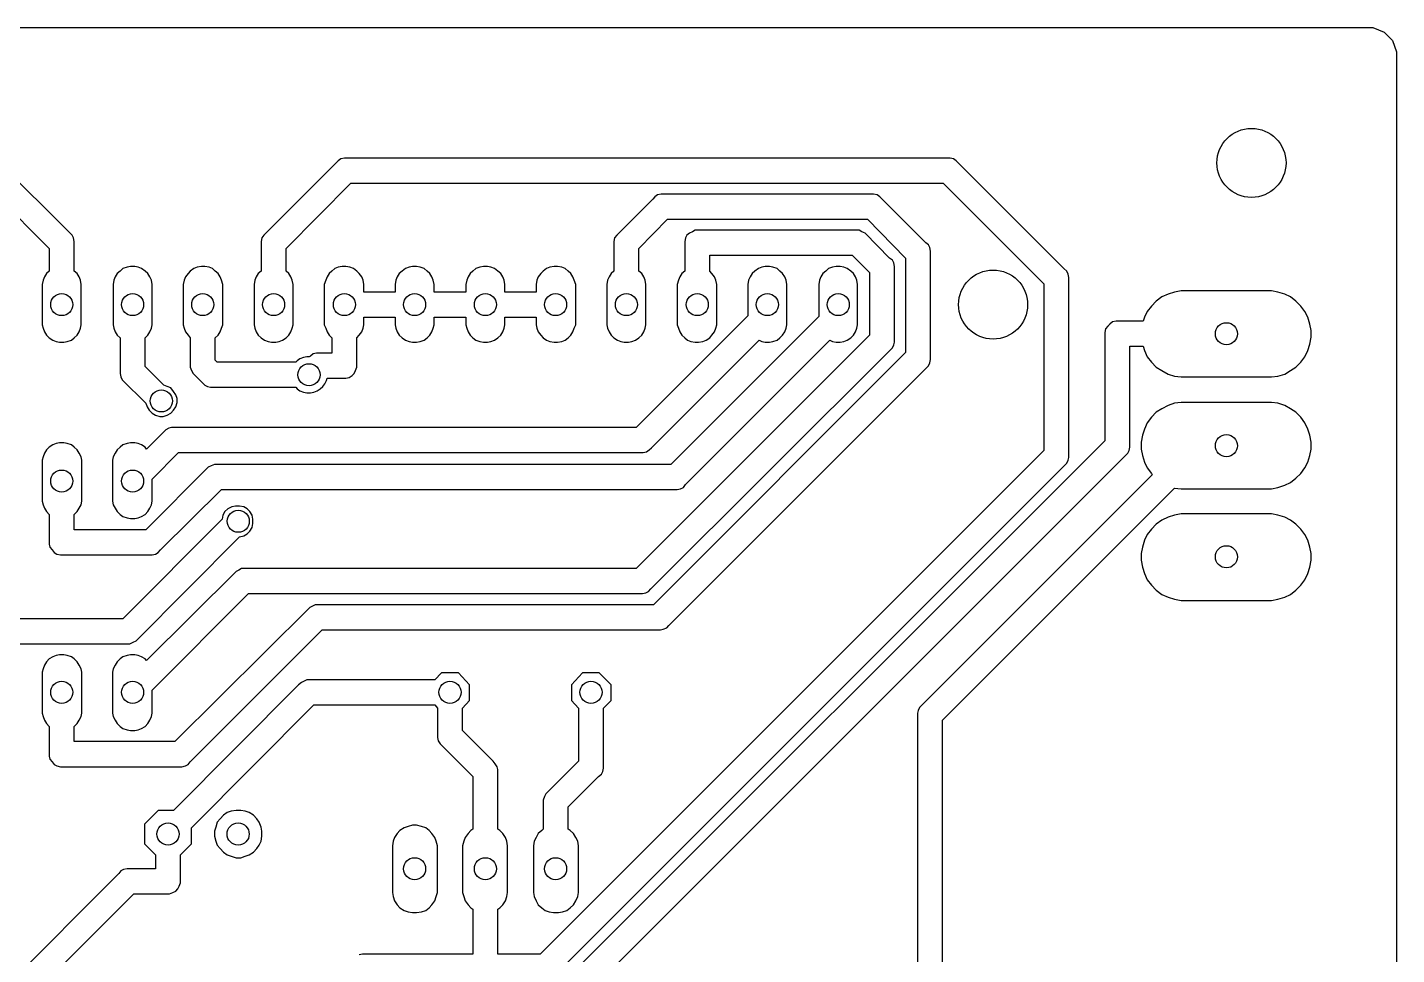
# Model space of a CAD drawing. Header units: inches. Extents: x 0 to 245, y 0 to 54.
# Drawn here: x 67.51 to 117.08, y 19.67 to 53.22 of the extents above; entities that cross this region are included whole.
import ezdxf

# ---------------------------------------------------------------- set-up
doc = ezdxf.new("R2010")
doc.units = ezdxf.units.IN
doc.header["$MEASUREMENT"] = 0
for name, color, linetype in [('OBRYS', 7, 'Continuous'), ('SCIEZKI', 3, 'Continuous'), ('WIERCENIA', 10, 'Continuous')]:
    doc.layers.add(name, color=color, linetype=linetype)

msp = doc.modelspace()

# ---------------------------------------------------------------- linework, layer by layer
at = {"layer": 'OBRYS'}
for p, q in [((0.855, 53.221), (116.222, 53.221)), ((0.855, 53.221), (116.222, 53.221)), ((116.222, 53.221), (116.624, 53.045)), ((116.222, 53.221), (116.624, 53.045)), ((116.624, 53.045), (116.926, 52.744)), ((116.624, 53.045), (116.926, 52.744)), ((116.926, 52.744), (117.077, 52.341)), ((116.926, 52.744), (117.077, 52.341)), ((117.077, 52.341), (117.077, 0.855)), ((117.077, 52.341), (117.077, 0.855))]:
    msp.add_line(p, q, dxfattribs=at)
at = {"layer": 'SCIEZKI'}
for p, q in [((69.135, 45.705), (64.962, 49.853)), ((64.409, 49.124), (68.305, 45.227)), ((78.688, 48.319), (76.074, 45.705)), ((78.764, 48.395), (78.688, 48.319)), ((78.864, 48.47), (78.764, 48.395)), ((78.99, 48.495), (78.864, 48.47)), ((100.912, 48.495), (78.99, 48.495)), ((101.038, 48.47), (100.912, 48.495)), ((101.138, 48.395), (101.038, 48.47)), ((105.035, 44.498), (101.138, 48.395)), ((76.878, 45.227), (79.216, 47.59)), ((79.216, 47.59), (100.661, 47.59)), ((100.661, 47.59), (104.306, 43.945)), ((90.227, 47.087), (90.152, 47.012)), ((90.328, 47.163), (90.227, 47.087)), ((90.454, 47.188), (90.328, 47.163)), ((98.147, 47.188), (90.454, 47.188)), ((98.272, 47.163), (98.147, 47.188)), ((98.373, 47.087), (98.272, 47.163)), ((100.032, 45.428), (98.373, 47.087)), ((90.152, 47.012), (88.845, 45.705)), ((90.152, 47.012), (90.152, 47.012)), ((89.649, 45.227), (90.68, 46.283)), ((90.68, 46.283), (97.92, 46.283)), ((97.92, 46.283), (99.303, 44.875)), ((69.185, 45.604), (69.135, 45.705)), ((69.21, 45.478), (69.185, 45.604)), ((75.998, 45.604), (75.973, 45.478)), ((76.074, 45.705), (75.998, 45.604)), ((88.769, 45.604), (88.744, 45.478)), ((88.845, 45.705), (88.769, 45.604)), ((91.334, 45.604), (91.308, 45.478)), ((91.384, 45.705), (91.334, 45.604)), ((91.484, 45.78), (91.384, 45.705)), ((91.585, 45.83), (91.484, 45.78)), ((91.686, 45.881), (91.585, 45.83)), ((97.619, 45.881), (91.686, 45.881)), ((97.719, 45.83), (97.619, 45.881)), ((97.845, 45.78), (97.719, 45.83)), ((98.725, 44.875), (97.845, 45.78)), ((68.305, 45.227), (68.305, 44.397)), ((69.21, 44.397), (69.21, 45.478)), ((75.973, 45.478), (75.973, 44.397)), ((76.878, 44.397), (76.878, 45.227)), ((88.744, 45.478), (88.744, 44.397)), ((89.649, 44.397), (89.649, 45.227)), ((91.308, 45.478), (91.308, 44.397)), ((100.133, 45.353), (100.032, 45.428)), ((100.032, 45.428), (100.032, 45.428)), ((100.183, 45.252), (100.133, 45.353)), ((100.208, 45.126), (100.183, 45.252)), ((100.208, 41.204), (100.208, 45.126)), ((92.214, 44.397), (92.214, 44.975)), ((92.214, 44.975), (97.367, 44.975)), ((97.367, 44.975), (97.996, 44.347)), ((98.825, 44.799), (98.725, 44.875)), ((98.876, 44.699), (98.825, 44.799)), ((98.901, 44.573), (98.876, 44.699)), ((99.303, 44.875), (99.303, 41.456)), ((68.129, 44.196), (68.079, 44.07)), ((68.205, 44.322), (68.129, 44.196)), ((68.305, 44.397), (68.205, 44.322)), ((69.311, 44.322), (69.21, 44.397)), ((69.386, 44.196), (69.311, 44.322)), ((69.437, 44.07), (69.386, 44.196)), ((70.694, 44.196), (70.643, 44.07)), ((70.769, 44.322), (70.694, 44.196)), ((70.87, 44.397), (70.769, 44.322)), ((70.97, 44.498), (70.87, 44.397)), ((71.121, 44.548), (70.97, 44.498)), ((71.247, 44.573), (71.121, 44.548)), ((71.398, 44.573), (71.247, 44.573)), ((71.523, 44.548), (71.398, 44.573)), ((71.649, 44.498), (71.523, 44.548)), ((71.775, 44.397), (71.649, 44.498)), ((71.875, 44.322), (71.775, 44.397)), ((71.951, 44.196), (71.875, 44.322)), ((72.001, 44.07), (71.951, 44.196)), ((73.233, 44.196), (73.183, 44.07)), ((73.333, 44.322), (73.233, 44.196)), ((73.409, 44.397), (73.333, 44.322)), ((73.534, 44.498), (73.409, 44.397)), ((73.66, 44.548), (73.534, 44.498)), ((73.811, 44.573), (73.66, 44.548)), ((73.937, 44.573), (73.811, 44.573)), ((74.088, 44.548), (73.937, 44.573)), ((74.213, 44.498), (74.088, 44.548)), ((74.314, 44.397), (74.213, 44.498)), ((74.414, 44.322), (74.314, 44.397)), ((74.49, 44.196), (74.414, 44.322)), ((74.54, 44.07), (74.49, 44.196)), ((75.797, 44.196), (75.747, 44.07)), ((75.873, 44.322), (75.797, 44.196)), ((75.973, 44.397), (75.873, 44.322)), ((76.979, 44.322), (76.878, 44.397)), ((77.054, 44.196), (76.979, 44.322)), ((77.104, 44.07), (77.054, 44.196)), ((78.361, 44.196), (78.311, 44.07)), ((78.437, 44.322), (78.361, 44.196)), ((78.537, 44.397), (78.437, 44.322)), ((78.638, 44.498), (78.537, 44.397)), ((78.764, 44.548), (78.638, 44.498)), ((78.914, 44.573), (78.764, 44.548)), ((79.04, 44.573), (78.914, 44.573)), ((79.191, 44.548), (79.04, 44.573)), ((79.317, 44.498), (79.191, 44.548)), ((79.442, 44.397), (79.317, 44.498)), ((79.518, 44.322), (79.442, 44.397)), ((79.618, 44.196), (79.518, 44.322)), ((79.669, 44.07), (79.618, 44.196)), ((80.901, 44.196), (80.85, 44.07)), ((80.976, 44.322), (80.901, 44.196)), ((81.076, 44.397), (80.976, 44.322)), ((81.202, 44.498), (81.076, 44.397)), ((81.328, 44.548), (81.202, 44.498)), ((81.454, 44.573), (81.328, 44.548)), ((81.604, 44.573), (81.454, 44.573)), ((81.73, 44.548), (81.604, 44.573)), ((81.881, 44.498), (81.73, 44.548)), ((81.982, 44.397), (81.881, 44.498)), ((82.082, 44.322), (81.982, 44.397)), ((82.158, 44.196), (82.082, 44.322)), ((82.208, 44.07), (82.158, 44.196)), ((83.465, 44.196), (83.415, 44.07)), ((83.54, 44.322), (83.465, 44.196)), ((83.641, 44.397), (83.54, 44.322)), ((83.741, 44.498), (83.641, 44.397)), ((83.892, 44.548), (83.741, 44.498)), ((84.018, 44.573), (83.892, 44.548)), ((84.169, 44.573), (84.018, 44.573)), ((84.294, 44.548), (84.169, 44.573)), ((84.42, 44.498), (84.294, 44.548)), ((84.546, 44.397), (84.42, 44.498)), ((84.646, 44.322), (84.546, 44.397)), ((84.722, 44.196), (84.646, 44.322)), ((84.772, 44.07), (84.722, 44.196)), ((86.004, 44.196), (85.954, 44.07)), ((86.104, 44.322), (86.004, 44.196)), ((86.18, 44.397), (86.104, 44.322)), ((86.306, 44.498), (86.18, 44.397)), ((86.431, 44.548), (86.306, 44.498)), ((86.582, 44.573), (86.431, 44.548)), ((86.708, 44.573), (86.582, 44.573)), ((86.859, 44.548), (86.708, 44.573)), ((86.984, 44.498), (86.859, 44.548)), ((87.085, 44.397), (86.984, 44.498)), ((87.186, 44.322), (87.085, 44.397)), ((87.261, 44.196), (87.186, 44.322)), ((87.311, 44.07), (87.261, 44.196)), ((88.568, 44.196), (88.518, 44.07)), ((88.644, 44.322), (88.568, 44.196)), ((88.744, 44.397), (88.644, 44.322)), ((89.75, 44.322), (89.649, 44.397)), ((89.825, 44.196), (89.75, 44.322)), ((89.875, 44.07), (89.825, 44.196)), ((91.132, 44.196), (91.082, 44.07)), ((91.208, 44.322), (91.132, 44.196)), ((91.308, 44.397), (91.208, 44.322)), ((92.289, 44.322), (92.214, 44.397)), ((92.389, 44.196), (92.289, 44.322)), ((92.44, 44.07), (92.389, 44.196)), ((93.672, 44.196), (93.621, 44.07)), ((93.747, 44.322), (93.672, 44.196)), ((93.848, 44.397), (93.747, 44.322)), ((93.973, 44.498), (93.848, 44.397)), ((94.099, 44.548), (93.973, 44.498)), ((94.225, 44.573), (94.099, 44.548)), ((94.376, 44.573), (94.225, 44.573)), ((94.501, 44.548), (94.376, 44.573)), ((94.652, 44.498), (94.501, 44.548)), ((94.753, 44.397), (94.652, 44.498)), ((94.853, 44.322), (94.753, 44.397)), ((94.929, 44.196), (94.853, 44.322)), ((94.979, 44.07), (94.929, 44.196)), ((96.236, 44.196), (96.186, 44.07)), ((96.311, 44.322), (96.236, 44.196)), ((96.412, 44.397), (96.311, 44.322)), ((96.512, 44.498), (96.412, 44.397)), ((96.663, 44.548), (96.512, 44.498)), ((96.789, 44.573), (96.663, 44.548)), ((96.94, 44.573), (96.789, 44.573)), ((97.066, 44.548), (96.94, 44.573)), ((97.191, 44.498), (97.066, 44.548)), ((97.317, 44.397), (97.191, 44.498)), ((97.417, 44.322), (97.317, 44.397)), ((97.493, 44.196), (97.417, 44.322)), ((97.543, 44.07), (97.493, 44.196)), ((97.996, 44.347), (97.996, 42.084)), ((98.901, 41.833), (98.901, 44.573)), ((105.135, 44.397), (105.035, 44.498)), ((105.186, 44.297), (105.135, 44.397)), ((105.211, 44.171), (105.186, 44.297)), ((105.211, 37.66), (105.211, 44.171)), ((68.079, 44.07), (68.054, 43.92)), ((68.054, 43.92), (68.054, 42.461)), ((69.462, 43.92), (69.437, 44.07)), ((69.462, 42.461), (69.462, 43.92)), ((70.643, 44.07), (70.618, 43.92)), ((70.618, 43.92), (70.618, 42.461)), ((72.026, 43.92), (72.001, 44.07)), ((72.026, 42.461), (72.026, 43.92)), ((73.183, 44.07), (73.157, 43.92)), ((73.157, 43.92), (73.157, 42.461)), ((74.59, 43.92), (74.54, 44.07)), ((74.59, 42.461), (74.59, 43.92)), ((75.747, 44.07), (75.722, 43.92)), ((75.722, 43.92), (75.722, 42.461)), ((77.13, 43.92), (77.104, 44.07)), ((77.13, 42.461), (77.13, 43.92)), ((78.311, 44.07), (78.261, 43.92)), ((78.261, 43.92), (78.261, 42.461)), ((79.694, 43.92), (79.669, 44.07)), ((79.694, 43.643), (79.694, 43.92)), ((80.825, 43.643), (79.694, 43.643)), ((80.85, 44.07), (80.825, 43.92)), ((80.825, 43.92), (80.825, 43.643)), ((82.233, 43.92), (82.208, 44.07)), ((82.233, 43.643), (82.233, 43.92)), ((83.389, 43.643), (82.233, 43.643)), ((83.415, 44.07), (83.389, 43.92)), ((83.389, 43.92), (83.389, 43.643)), ((84.797, 43.92), (84.772, 44.07)), ((84.797, 43.643), (84.797, 43.92)), ((85.929, 43.643), (84.797, 43.643)), ((85.954, 44.07), (85.929, 43.92)), ((85.929, 43.92), (85.929, 43.643)), ((87.361, 43.92), (87.311, 44.07)), ((87.361, 42.461), (87.361, 43.92)), ((88.518, 44.07), (88.493, 43.92)), ((88.493, 43.92), (88.493, 42.461)), ((89.901, 43.92), (89.875, 44.07)), ((89.901, 42.461), (89.901, 43.92)), ((91.082, 44.07), (91.032, 43.92)), ((91.032, 43.92), (91.032, 42.461)), ((92.465, 43.92), (92.44, 44.07)), ((92.465, 42.461), (92.465, 43.92)), ((93.621, 44.07), (93.596, 43.92)), ((93.596, 43.92), (93.596, 42.788)), ((95.004, 43.92), (94.979, 44.07)), ((95.004, 42.461), (95.004, 43.92)), ((96.186, 44.07), (96.16, 43.92)), ((96.16, 43.92), (96.16, 42.763)), ((97.568, 43.92), (97.543, 44.07)), ((97.568, 42.461), (97.568, 43.92)), ((104.306, 43.945), (104.306, 37.911)), ((109.032, 43.643), (108.806, 43.568)), ((109.284, 43.693), (109.032, 43.643)), ((112.552, 43.693), (109.284, 43.693)), ((112.778, 43.643), (112.552, 43.693)), ((113.029, 43.568), (112.778, 43.643)), ((108.203, 43.14), (108.052, 42.939)), ((108.379, 43.316), (108.203, 43.14)), ((108.58, 43.467), (108.379, 43.316)), ((108.806, 43.568), (108.58, 43.467)), ((113.231, 43.467), (113.029, 43.568)), ((113.432, 43.316), (113.231, 43.467)), ((113.608, 43.14), (113.432, 43.316)), ((113.758, 42.939), (113.608, 43.14)), ((79.694, 42.461), (79.694, 42.738)), ((79.694, 42.738), (80.825, 42.738)), ((80.825, 42.738), (80.825, 42.461)), ((82.233, 42.461), (82.233, 42.738)), ((82.233, 42.738), (83.389, 42.738)), ((83.389, 42.738), (83.389, 42.461)), ((84.797, 42.461), (84.797, 42.738)), ((84.797, 42.738), (85.929, 42.738)), ((85.929, 42.738), (85.929, 42.461)), ((93.596, 42.788), (89.549, 38.741)), ((96.16, 42.763), (90.806, 37.408)), ((107.951, 42.738), (107.901, 42.587)), ((108.052, 42.939), (107.951, 42.738)), ((113.859, 42.738), (113.758, 42.939)), ((113.934, 42.487), (113.859, 42.738)), ((68.054, 42.461), (68.079, 42.336)), ((68.079, 42.336), (68.129, 42.21)), ((68.129, 42.21), (68.205, 42.084)), ((69.311, 42.084), (69.386, 42.21)), ((69.386, 42.21), (69.437, 42.336)), ((69.437, 42.336), (69.462, 42.461)), ((69.462, 42.461), (69.462, 42.461)), ((70.618, 42.461), (70.643, 42.336)), ((70.643, 42.336), (70.694, 42.21)), ((70.694, 42.21), (70.769, 42.084)), ((71.875, 42.084), (71.951, 42.21)), ((71.951, 42.21), (72.001, 42.336)), ((72.001, 42.336), (72.026, 42.461)), ((72.026, 42.461), (72.026, 42.461)), ((73.157, 42.461), (73.183, 42.336)), ((73.183, 42.336), (73.233, 42.21)), ((73.233, 42.21), (73.333, 42.084)), ((74.414, 42.084), (74.49, 42.21)), ((74.49, 42.21), (74.54, 42.336)), ((74.54, 42.336), (74.59, 42.461)), ((75.722, 42.461), (75.747, 42.336)), ((75.747, 42.336), (75.797, 42.21)), ((75.797, 42.21), (75.873, 42.084)), ((76.979, 42.084), (77.054, 42.21)), ((77.054, 42.21), (77.104, 42.336)), ((77.104, 42.336), (77.13, 42.461)), ((78.261, 42.461), (78.311, 42.336)), ((78.311, 42.336), (78.361, 42.21)), ((78.361, 42.21), (78.437, 42.084)), ((79.518, 42.084), (79.618, 42.21)), ((79.618, 42.21), (79.669, 42.336)), ((79.669, 42.336), (79.694, 42.461)), ((80.825, 42.461), (80.85, 42.336)), ((80.85, 42.336), (80.901, 42.21)), ((80.901, 42.21), (80.976, 42.084)), ((82.082, 42.084), (82.158, 42.21)), ((82.158, 42.21), (82.208, 42.336)), ((82.208, 42.336), (82.233, 42.461)), ((83.389, 42.461), (83.415, 42.336)), ((83.415, 42.336), (83.465, 42.21)), ((83.465, 42.21), (83.54, 42.084)), ((84.646, 42.084), (84.722, 42.21)), ((84.722, 42.21), (84.772, 42.336)), ((84.772, 42.336), (84.797, 42.461)), ((85.929, 42.461), (85.954, 42.336)), ((85.954, 42.336), (86.004, 42.21)), ((86.004, 42.21), (86.104, 42.084)), ((87.186, 42.084), (87.261, 42.21)), ((87.261, 42.21), (87.311, 42.336)), ((87.311, 42.336), (87.361, 42.461)), ((87.361, 42.461), (87.361, 42.461)), ((88.493, 42.461), (88.518, 42.336)), ((88.518, 42.336), (88.568, 42.21)), ((88.568, 42.21), (88.644, 42.084)), ((89.75, 42.084), (89.825, 42.21)), ((89.825, 42.21), (89.875, 42.336)), ((89.875, 42.336), (89.901, 42.461)), ((89.901, 42.461), (89.901, 42.461)), ((91.032, 42.461), (91.082, 42.336)), ((91.082, 42.336), (91.132, 42.21)), ((91.132, 42.21), (91.208, 42.084)), ((92.289, 42.084), (92.389, 42.21)), ((92.389, 42.21), (92.44, 42.336)), ((92.44, 42.336), (92.465, 42.461)), ((94.853, 42.084), (94.929, 42.21)), ((94.929, 42.21), (94.979, 42.336)), ((94.979, 42.336), (95.004, 42.461)), ((95.004, 42.461), (95.004, 42.461)), ((97.417, 42.084), (97.493, 42.21)), ((97.493, 42.21), (97.543, 42.336)), ((97.543, 42.336), (97.568, 42.461)), ((106.543, 42.311), (106.518, 42.185)), ((106.518, 42.185), (106.518, 38.263)), ((106.619, 42.411), (106.543, 42.311)), ((106.694, 42.487), (106.619, 42.411)), ((106.795, 42.562), (106.694, 42.487)), ((106.92, 42.587), (106.795, 42.562)), ((107.901, 42.587), (106.92, 42.587)), ((113.985, 42.26), (113.934, 42.487)), ((113.985, 42.009), (113.985, 42.26)), ((68.205, 42.084), (68.305, 41.984)), ((68.305, 41.984), (68.431, 41.908)), ((68.431, 41.908), (68.557, 41.858)), ((68.557, 41.858), (68.682, 41.833)), ((68.682, 41.833), (68.833, 41.833)), ((68.833, 41.833), (68.959, 41.858)), ((68.959, 41.858), (69.11, 41.908)), ((69.11, 41.908), (69.21, 41.984)), ((69.21, 41.984), (69.311, 42.084)), ((70.769, 42.084), (70.87, 41.984)), ((70.87, 41.984), (70.87, 40.702)), ((71.775, 41.984), (71.875, 42.084)), ((71.775, 40.953), (71.775, 41.984)), ((73.333, 42.084), (73.409, 41.984)), ((73.409, 41.984), (73.409, 40.928)), ((74.314, 41.984), (74.414, 42.084)), ((74.314, 41.179), (74.314, 41.984)), ((75.873, 42.084), (75.973, 41.984)), ((75.973, 41.984), (76.099, 41.908)), ((76.099, 41.908), (76.224, 41.858)), ((76.224, 41.858), (76.35, 41.833)), ((76.35, 41.833), (76.501, 41.833)), ((76.501, 41.833), (76.627, 41.858)), ((76.627, 41.858), (76.752, 41.908)), ((76.752, 41.908), (76.878, 41.984)), ((76.878, 41.984), (76.979, 42.084)), ((78.437, 42.084), (78.537, 41.984)), ((78.537, 41.984), (78.537, 41.431)), ((79.442, 41.984), (79.518, 42.084)), ((79.442, 40.928), (79.442, 41.984)), ((80.976, 42.084), (81.076, 41.984)), ((81.076, 41.984), (81.202, 41.908)), ((81.202, 41.908), (81.328, 41.858)), ((81.328, 41.858), (81.454, 41.833)), ((81.454, 41.833), (81.604, 41.833)), ((81.604, 41.833), (81.73, 41.858)), ((81.73, 41.858), (81.881, 41.908)), ((81.881, 41.908), (81.982, 41.984)), ((81.982, 41.984), (82.082, 42.084)), ((83.54, 42.084), (83.641, 41.984)), ((83.641, 41.984), (83.741, 41.908)), ((83.741, 41.908), (83.892, 41.858)), ((83.892, 41.858), (84.018, 41.833)), ((84.018, 41.833), (84.169, 41.833)), ((84.169, 41.833), (84.294, 41.858)), ((84.294, 41.858), (84.42, 41.908)), ((84.42, 41.908), (84.546, 41.984)), ((84.546, 41.984), (84.646, 42.084)), ((86.104, 42.084), (86.18, 41.984)), ((86.18, 41.984), (86.306, 41.908)), ((86.306, 41.908), (86.431, 41.858)), ((86.431, 41.858), (86.582, 41.833)), ((86.582, 41.833), (86.708, 41.833)), ((86.708, 41.833), (86.859, 41.858)), ((86.859, 41.858), (86.984, 41.908)), ((86.984, 41.908), (87.085, 41.984)), ((87.085, 41.984), (87.186, 42.084)), ((88.644, 42.084), (88.744, 41.984)), ((88.744, 41.984), (88.87, 41.908)), ((88.87, 41.908), (88.996, 41.858)), ((88.996, 41.858), (89.121, 41.833)), ((89.121, 41.833), (89.272, 41.833)), ((89.272, 41.833), (89.398, 41.858)), ((89.398, 41.858), (89.524, 41.908)), ((89.524, 41.908), (89.649, 41.984)), ((97.996, 42.084), (89.549, 33.637)), ((89.649, 41.984), (89.75, 42.084)), ((90.102, 38.012), (93.998, 41.908)), ((91.208, 42.084), (91.308, 41.984)), ((91.308, 41.984), (91.409, 41.908)), ((91.334, 36.679), (96.563, 41.908)), ((91.409, 41.908), (91.535, 41.858)), ((91.535, 41.858), (91.686, 41.833)), ((91.686, 41.833), (91.811, 41.833)), ((91.811, 41.833), (91.962, 41.858)), ((91.962, 41.858), (92.088, 41.908)), ((92.088, 41.908), (92.214, 41.984)), ((92.214, 41.984), (92.289, 42.084)), ((93.998, 41.908), (94.099, 41.858)), ((94.099, 41.858), (94.225, 41.833)), ((94.225, 41.833), (94.376, 41.833)), ((94.376, 41.833), (94.501, 41.858)), ((94.501, 41.858), (94.652, 41.908)), ((94.652, 41.908), (94.753, 41.984)), ((94.753, 41.984), (94.853, 42.084)), ((96.563, 41.908), (96.663, 41.858)), ((96.663, 41.858), (96.789, 41.833)), ((96.789, 41.833), (96.94, 41.833)), ((96.94, 41.833), (97.066, 41.858)), ((97.066, 41.858), (97.191, 41.908)), ((97.191, 41.908), (97.317, 41.984)), ((97.317, 41.984), (97.417, 42.084)), ((98.825, 41.632), (98.876, 41.732)), ((98.876, 41.732), (98.901, 41.833)), ((107.423, 38.037), (107.423, 41.682)), ((107.423, 41.682), (107.901, 41.682)), ((107.901, 41.682), (107.951, 41.531)), ((113.859, 41.531), (113.934, 41.758)), ((113.934, 41.758), (113.985, 42.009)), ((74.389, 41.104), (74.314, 41.179)), ((77.28, 41.154), (77.23, 41.104)), ((77.381, 41.23), (77.28, 41.154)), ((77.507, 41.28), (77.381, 41.23)), ((77.632, 41.305), (77.507, 41.28)), ((77.708, 41.305), (77.632, 41.305)), ((77.758, 41.33), (77.708, 41.305)), ((77.859, 41.406), (77.758, 41.33)), ((77.984, 41.431), (77.859, 41.406)), ((78.537, 41.431), (77.984, 41.431)), ((90.077, 32.908), (98.825, 41.632)), ((99.303, 41.456), (90.177, 32.33)), ((100.183, 41.079), (100.208, 41.204)), ((107.951, 41.531), (108.052, 41.305)), ((108.052, 41.305), (108.203, 41.104)), ((113.608, 41.104), (113.758, 41.305)), ((113.758, 41.305), (113.859, 41.531)), ((70.87, 40.702), (70.895, 40.576)), ((72.453, 40.274), (71.775, 40.953)), ((73.409, 40.928), (73.459, 40.802)), ((73.459, 40.802), (73.509, 40.702)), ((73.509, 40.702), (73.937, 40.274)), ((77.23, 41.104), (74.389, 41.104)), ((79.266, 40.626), (79.342, 40.702)), ((79.342, 40.702), (79.392, 40.802)), ((79.392, 40.802), (79.442, 40.928)), ((90.73, 31.576), (100.133, 40.978)), ((100.133, 40.978), (100.183, 41.079)), ((108.203, 41.104), (108.379, 40.928)), ((108.379, 40.928), (108.58, 40.802)), ((108.58, 40.802), (108.806, 40.677)), ((108.806, 40.677), (109.032, 40.601)), ((112.778, 40.601), (113.029, 40.677)), ((113.029, 40.677), (113.231, 40.802)), ((113.231, 40.802), (113.432, 40.928)), ((113.432, 40.928), (113.608, 41.104)), ((70.895, 40.576), (70.945, 40.475)), ((70.945, 40.475), (71.8, 39.621)), ((72.579, 40.224), (72.453, 40.274)), ((72.705, 40.174), (72.579, 40.224)), ((72.805, 40.048), (72.705, 40.174)), ((73.937, 40.274), (74.037, 40.224)), ((74.037, 40.224), (74.138, 40.199)), ((74.138, 40.199), (77.23, 40.199)), ((77.23, 40.199), (77.28, 40.149)), ((77.28, 40.149), (77.381, 40.073)), ((78.009, 40.073), (78.11, 40.149)), ((78.11, 40.149), (78.211, 40.224)), ((78.211, 40.224), (78.286, 40.325)), ((78.286, 40.325), (78.336, 40.45)), ((78.336, 40.45), (78.361, 40.526)), ((78.361, 40.526), (79.04, 40.526)), ((79.04, 40.526), (79.166, 40.551)), ((79.166, 40.551), (79.266, 40.626)), ((109.032, 40.601), (109.284, 40.576)), ((109.284, 40.576), (112.552, 40.576)), ((112.552, 40.576), (112.778, 40.601)), ((72.881, 39.922), (72.805, 40.048)), ((72.931, 39.797), (72.881, 39.922)), ((72.931, 39.646), (72.931, 39.797)), ((77.381, 40.073), (77.507, 40.023)), ((77.507, 40.023), (77.632, 39.998)), ((77.632, 39.998), (77.758, 39.998)), ((77.758, 39.998), (77.884, 40.023)), ((77.884, 40.023), (78.009, 40.073)), ((71.8, 39.621), (71.85, 39.495)), ((71.85, 39.495), (71.926, 39.369)), ((71.926, 39.369), (72.026, 39.269)), ((72.026, 39.269), (72.152, 39.193)), ((72.152, 39.193), (72.303, 39.143)), ((72.428, 39.143), (72.579, 39.193)), ((72.579, 39.193), (72.705, 39.269)), ((72.705, 39.269), (72.805, 39.369)), ((72.805, 39.369), (72.881, 39.495)), ((72.881, 39.495), (72.931, 39.646)), ((108.379, 39.294), (108.203, 39.118)), ((108.58, 39.42), (108.379, 39.294)), ((108.806, 39.545), (108.58, 39.42)), ((109.032, 39.621), (108.806, 39.545)), ((109.284, 39.646), (109.032, 39.621)), ((112.552, 39.646), (109.284, 39.646)), ((112.778, 39.621), (112.552, 39.646)), ((113.029, 39.545), (112.778, 39.621)), ((113.231, 39.42), (113.029, 39.545)), ((113.432, 39.294), (113.231, 39.42)), ((113.608, 39.118), (113.432, 39.294)), ((72.529, 38.665), (71.825, 37.961)), ((72.303, 39.143), (72.428, 39.143)), ((72.629, 38.716), (72.529, 38.665)), ((72.73, 38.741), (72.629, 38.716)), ((89.549, 38.741), (72.73, 38.741)), ((107.951, 38.69), (107.876, 38.464)), ((108.052, 38.917), (107.951, 38.69)), ((108.203, 39.118), (108.052, 38.917)), ((113.758, 38.917), (113.608, 39.118)), ((113.859, 38.69), (113.758, 38.917)), ((113.934, 38.464), (113.859, 38.69)), ((68.682, 38.188), (68.557, 38.163)), ((68.833, 38.188), (68.682, 38.188)), ((68.959, 38.163), (68.833, 38.188)), ((71.247, 38.188), (71.121, 38.163)), ((71.398, 38.188), (71.247, 38.188)), ((71.523, 38.163), (71.398, 38.188)), ((106.518, 38.263), (85.375, 17.145)), ((107.876, 38.464), (107.825, 38.213)), ((107.825, 38.213), (107.825, 37.961)), ((113.985, 38.213), (113.934, 38.464)), ((113.985, 37.961), (113.985, 38.213)), ((68.079, 37.685), (68.054, 37.559)), ((68.129, 37.811), (68.079, 37.685)), ((68.205, 37.936), (68.129, 37.811)), ((68.305, 38.037), (68.205, 37.936)), ((68.431, 38.112), (68.305, 38.037)), ((68.557, 38.163), (68.431, 38.112)), ((69.11, 38.112), (68.959, 38.163)), ((69.21, 38.037), (69.11, 38.112)), ((69.311, 37.936), (69.21, 38.037)), ((69.386, 37.811), (69.311, 37.936)), ((69.462, 37.685), (69.386, 37.811)), ((69.487, 37.559), (69.462, 37.685)), ((70.618, 37.685), (70.593, 37.559)), ((70.694, 37.811), (70.618, 37.685)), ((70.769, 37.936), (70.694, 37.811)), ((70.87, 38.037), (70.769, 37.936)), ((70.97, 38.112), (70.87, 38.037)), ((71.121, 38.163), (70.97, 38.112)), ((71.649, 38.112), (71.523, 38.163)), ((71.775, 38.037), (71.649, 38.112)), ((71.825, 37.961), (71.775, 38.037)), ((72.026, 36.88), (72.981, 37.836)), ((72.981, 37.836), (89.8, 37.836)), ((104.306, 37.911), (86.079, 19.685)), ((86.104, 16.592), (107.348, 37.811)), ((89.8, 37.836), (89.926, 37.861)), ((89.926, 37.861), (90.026, 37.936)), ((90.026, 37.936), (90.102, 38.012)), ((107.348, 37.811), (107.398, 37.911)), ((107.398, 37.911), (107.423, 38.037)), ((107.825, 37.961), (107.876, 37.735)), ((107.876, 37.735), (107.951, 37.484)), ((113.859, 37.484), (113.934, 37.735)), ((113.934, 37.735), (113.985, 37.961)), ((68.054, 37.559), (68.054, 36.076)), ((69.487, 36.076), (69.487, 37.559)), ((70.593, 37.559), (70.593, 36.076)), ((74.062, 37.308), (71.8, 35.045)), ((74.163, 37.358), (74.062, 37.308)), ((74.289, 37.408), (74.163, 37.358)), ((90.806, 37.408), (74.289, 37.408)), ((86.632, 18.956), (105.135, 37.459)), ((105.135, 37.459), (105.186, 37.559)), ((105.186, 37.559), (105.211, 37.66)), ((107.951, 37.484), (108.052, 37.283)), ((108.052, 37.283), (108.203, 37.082)), ((113.608, 37.082), (113.758, 37.283)), ((113.758, 37.283), (113.859, 37.484)), ((72.026, 36.076), (72.026, 36.88)), ((91.258, 36.579), (91.334, 36.679)), ((108.228, 37.031), (99.806, 28.609)), ((108.203, 37.082), (108.228, 37.031)), ((113.029, 36.654), (113.231, 36.755)), ((113.231, 36.755), (113.432, 36.906)), ((113.432, 36.906), (113.608, 37.082)), ((72.328, 34.316), (74.54, 36.503)), ((74.54, 36.503), (91.032, 36.503)), ((91.032, 36.503), (91.158, 36.528)), ((91.158, 36.528), (91.258, 36.579)), ((100.635, 28.157), (109.032, 36.554)), ((109.032, 36.554), (109.284, 36.528)), ((109.284, 36.528), (112.552, 36.528)), ((112.552, 36.528), (112.778, 36.579)), ((112.778, 36.579), (113.029, 36.654)), ((68.054, 36.076), (68.079, 35.95)), ((68.079, 35.95), (68.129, 35.825)), ((68.129, 35.825), (68.205, 35.699)), ((68.205, 35.699), (68.305, 35.598)), ((69.21, 35.598), (69.311, 35.699)), ((69.311, 35.699), (69.386, 35.825)), ((69.386, 35.825), (69.462, 35.95)), ((69.462, 35.95), (69.487, 36.076)), ((69.487, 36.076), (69.487, 36.076)), ((70.593, 36.076), (70.618, 35.95)), ((70.618, 35.95), (70.694, 35.825)), ((70.694, 35.825), (70.769, 35.699)), ((70.769, 35.699), (70.87, 35.598)), ((71.775, 35.598), (71.875, 35.699)), ((71.875, 35.699), (71.951, 35.825)), ((71.951, 35.825), (72.001, 35.95)), ((72.001, 35.95), (72.026, 36.076)), ((74.666, 35.699), (74.59, 35.573)), ((74.766, 35.799), (74.666, 35.699)), ((74.917, 35.875), (74.766, 35.799)), ((75.043, 35.9), (74.917, 35.875)), ((75.194, 35.9), (75.043, 35.9)), ((75.345, 35.875), (75.194, 35.9)), ((75.47, 35.799), (75.345, 35.875)), ((75.571, 35.699), (75.47, 35.799)), ((75.646, 35.573), (75.571, 35.699)), ((68.305, 35.598), (68.305, 35.598)), ((68.305, 35.598), (68.305, 34.517)), ((69.21, 35.045), (69.21, 35.598)), ((69.21, 35.598), (69.21, 35.598)), ((70.87, 35.598), (70.97, 35.523)), ((70.97, 35.523), (71.121, 35.473)), ((74.565, 35.422), (70.97, 31.827)), ((71.121, 35.473), (71.247, 35.447)), ((71.247, 35.447), (71.398, 35.447)), ((71.398, 35.447), (71.523, 35.473)), ((71.523, 35.473), (71.649, 35.523)), ((71.649, 35.523), (71.775, 35.598)), ((74.59, 35.573), (74.565, 35.422)), ((75.671, 35.422), (75.646, 35.573)), ((75.646, 35.121), (75.671, 35.271)), ((75.671, 35.271), (75.671, 35.422)), ((108.379, 35.246), (108.203, 35.07)), ((108.58, 35.397), (108.379, 35.246)), ((108.806, 35.498), (108.58, 35.397)), ((109.032, 35.573), (108.806, 35.498)), ((109.284, 35.623), (109.032, 35.573)), ((112.552, 35.623), (109.284, 35.623)), ((112.778, 35.573), (112.552, 35.623)), ((113.029, 35.498), (112.778, 35.573)), ((113.231, 35.397), (113.029, 35.498)), ((113.432, 35.246), (113.231, 35.397)), ((113.608, 35.07), (113.432, 35.246)), ((71.8, 35.045), (69.21, 35.045)), ((71.448, 31.023), (75.194, 34.794)), ((75.194, 34.794), (75.345, 34.819)), ((75.345, 34.819), (75.47, 34.894)), ((75.47, 34.894), (75.571, 34.995)), ((75.571, 34.995), (75.646, 35.121)), ((108.052, 34.869), (107.951, 34.668)), ((108.203, 35.07), (108.052, 34.869)), ((113.758, 34.869), (113.608, 35.07)), ((113.859, 34.668), (113.758, 34.869)), ((68.305, 34.517), (68.331, 34.417)), ((68.331, 34.417), (68.406, 34.316)), ((68.406, 34.316), (68.481, 34.216)), ((68.481, 34.216), (68.582, 34.165)), ((72.152, 34.165), (72.252, 34.216)), ((72.252, 34.216), (72.328, 34.316)), ((107.876, 34.417), (107.825, 34.19)), ((107.951, 34.668), (107.876, 34.417)), ((113.934, 34.417), (113.859, 34.668)), ((113.985, 34.19), (113.934, 34.417)), ((68.582, 34.165), (68.708, 34.14)), ((68.708, 34.14), (72.026, 34.14)), ((72.026, 34.14), (72.152, 34.165)), ((107.825, 34.19), (107.825, 33.939)), ((107.825, 33.939), (107.876, 33.688)), ((113.934, 33.688), (113.985, 33.939)), ((113.985, 33.939), (113.985, 34.19)), ((75.068, 33.537), (71.825, 30.319)), ((75.169, 33.587), (75.068, 33.537)), ((75.269, 33.637), (75.169, 33.587)), ((89.549, 33.637), (75.269, 33.637)), ((107.876, 33.688), (107.951, 33.461)), ((107.951, 33.461), (108.052, 33.235)), ((108.052, 33.235), (108.203, 33.034)), ((113.608, 33.034), (113.758, 33.235)), ((113.758, 33.235), (113.859, 33.461)), ((113.859, 33.461), (113.934, 33.688)), ((72.026, 29.238), (75.521, 32.732)), ((75.521, 32.732), (89.775, 32.732)), ((89.775, 32.732), (89.901, 32.757)), ((89.901, 32.757), (90.001, 32.808)), ((90.001, 32.808), (90.077, 32.908)), ((108.203, 33.034), (108.379, 32.858)), ((108.379, 32.858), (108.58, 32.707)), ((113.231, 32.707), (113.432, 32.858)), ((113.432, 32.858), (113.608, 33.034)), ((77.733, 32.229), (72.856, 27.377)), ((77.833, 32.28), (77.733, 32.229)), ((77.934, 32.33), (77.833, 32.28)), ((90.177, 32.33), (77.934, 32.33)), ((108.58, 32.707), (108.806, 32.607)), ((108.806, 32.607), (109.032, 32.531)), ((109.032, 32.531), (109.284, 32.481)), ((109.284, 32.481), (112.552, 32.481)), ((109.284, 32.481), (109.284, 32.481)), ((112.552, 32.481), (112.778, 32.531)), ((112.778, 32.531), (113.029, 32.607)), ((113.029, 32.607), (113.231, 32.707)), ((70.97, 31.827), (63.604, 31.827)), ((73.409, 26.648), (78.185, 31.425)), ((78.185, 31.425), (90.429, 31.425)), ((90.429, 31.425), (90.529, 31.45)), ((90.529, 31.45), (90.655, 31.5)), ((90.655, 31.5), (90.73, 31.576)), ((64.107, 30.922), (71.222, 30.922)), ((71.222, 30.922), (71.347, 30.972)), ((71.347, 30.972), (71.448, 31.023)), ((68.205, 30.269), (68.129, 30.143)), ((68.305, 30.369), (68.205, 30.269)), ((68.431, 30.445), (68.305, 30.369)), ((68.557, 30.495), (68.431, 30.445)), ((68.682, 30.52), (68.557, 30.495)), ((68.833, 30.52), (68.682, 30.52)), ((68.959, 30.495), (68.833, 30.52)), ((69.11, 30.445), (68.959, 30.495)), ((69.21, 30.369), (69.11, 30.445)), ((69.311, 30.269), (69.21, 30.369)), ((69.386, 30.143), (69.311, 30.269)), ((70.769, 30.269), (70.694, 30.143)), ((70.87, 30.369), (70.769, 30.269)), ((70.97, 30.445), (70.87, 30.369)), ((71.121, 30.495), (70.97, 30.445)), ((71.247, 30.52), (71.121, 30.495)), ((71.398, 30.52), (71.247, 30.52)), ((71.523, 30.495), (71.398, 30.52)), ((71.649, 30.445), (71.523, 30.495)), ((71.775, 30.369), (71.649, 30.445)), ((71.825, 30.319), (71.775, 30.369)), ((68.079, 30.017), (68.054, 29.891)), ((68.054, 29.891), (68.054, 28.408)), ((68.129, 30.143), (68.079, 30.017)), ((69.462, 30.017), (69.386, 30.143)), ((69.487, 29.891), (69.462, 30.017)), ((69.487, 28.408), (69.487, 29.891)), ((70.618, 30.017), (70.593, 29.891)), ((70.593, 29.891), (70.593, 28.408)), ((70.694, 30.143), (70.618, 30.017)), ((82.509, 29.866), (82.258, 29.615)), ((83.113, 29.866), (82.509, 29.866)), ((83.515, 29.439), (83.113, 29.866)), ((87.613, 29.866), (87.211, 29.439)), ((88.216, 29.866), (87.613, 29.866)), ((88.644, 29.439), (88.216, 29.866)), ((77.331, 29.439), (72.805, 24.889)), ((77.431, 29.514), (77.331, 29.439)), ((77.532, 29.565), (77.431, 29.514)), ((77.632, 29.615), (77.532, 29.565)), ((81.177, 29.615), (77.632, 29.615)), ((82.258, 29.615), (81.177, 29.615)), ((81.177, 29.615), (81.177, 29.615)), ((83.515, 28.861), (83.515, 29.439)), ((87.211, 29.439), (87.211, 28.861)), ((87.211, 29.439), (87.211, 29.439)), ((88.644, 28.861), (88.644, 29.439)), ((72.026, 28.408), (72.026, 29.238)), ((83.264, 28.584), (83.515, 28.861)), ((87.211, 28.861), (87.462, 28.584)), ((88.367, 28.584), (88.644, 28.861)), ((68.054, 28.408), (68.079, 28.283)), ((68.079, 28.283), (68.129, 28.157)), ((69.386, 28.157), (69.462, 28.283)), ((69.462, 28.283), (69.487, 28.408)), ((70.593, 28.408), (70.618, 28.283)), ((70.618, 28.283), (70.694, 28.157)), ((71.951, 28.157), (72.001, 28.283)), ((72.001, 28.283), (72.026, 28.408)), ((72.026, 28.408), (72.026, 28.408)), ((73.459, 24.26), (77.884, 28.71)), ((77.884, 28.71), (81.303, 28.71)), ((81.303, 28.71), (81.303, 28.71)), ((81.303, 28.71), (82.258, 28.71)), ((82.258, 28.71), (82.359, 28.584)), ((82.359, 28.584), (82.359, 27.528)), ((83.264, 27.78), (83.264, 28.584)), ((87.462, 28.584), (87.462, 26.674)), ((88.367, 26.422), (88.367, 28.584)), ((99.756, 28.509), (99.73, 28.408)), ((99.73, 28.408), (99.73, 12.495)), ((99.806, 28.609), (99.756, 28.509)), ((68.129, 28.157), (68.205, 28.031)), ((68.205, 28.031), (68.305, 27.931)), ((68.305, 27.931), (68.305, 27.931)), ((68.305, 27.931), (68.305, 26.85)), ((69.21, 27.931), (69.311, 28.031)), ((69.21, 27.931), (69.21, 27.931)), ((69.21, 27.377), (69.21, 27.931)), ((69.311, 28.031), (69.386, 28.157)), ((70.694, 28.157), (70.769, 28.031)), ((70.769, 28.031), (70.87, 27.931)), ((70.87, 27.931), (70.97, 27.855)), ((70.97, 27.855), (71.121, 27.805)), ((71.121, 27.805), (71.247, 27.78)), ((71.247, 27.78), (71.398, 27.78)), ((71.398, 27.78), (71.523, 27.805)), ((71.523, 27.805), (71.649, 27.855)), ((71.649, 27.855), (71.775, 27.931)), ((71.775, 27.931), (71.875, 28.031)), ((71.875, 28.031), (71.951, 28.157)), ((84.37, 26.674), (83.264, 27.78)), ((100.635, 12.243), (100.635, 28.157)), ((72.856, 27.377), (69.21, 27.377)), ((82.359, 27.528), (82.384, 27.403)), ((82.384, 27.403), (82.459, 27.302)), ((82.459, 27.302), (83.641, 26.12)), ((68.305, 26.85), (68.331, 26.749)), ((68.331, 26.749), (68.406, 26.648)), ((68.406, 26.648), (68.481, 26.548)), ((68.481, 26.548), (68.582, 26.498)), ((68.582, 26.498), (68.708, 26.472)), ((68.708, 26.472), (73.107, 26.472)), ((73.107, 26.472), (73.233, 26.498)), ((73.233, 26.498), (73.333, 26.548)), ((73.333, 26.548), (73.409, 26.648)), ((84.445, 26.573), (84.37, 26.674)), ((84.521, 26.472), (84.445, 26.573)), ((84.546, 26.372), (84.521, 26.472)), ((84.546, 24.21), (84.546, 26.372)), ((87.462, 26.674), (86.28, 25.492)), ((88.292, 26.196), (88.342, 26.296)), ((88.342, 26.296), (88.367, 26.422)), ((83.641, 26.12), (83.641, 24.21)), ((87.085, 25.014), (88.191, 26.12)), ((88.191, 26.12), (88.292, 26.196)), ((86.23, 25.391), (86.18, 25.266)), ((86.28, 25.492), (86.23, 25.391)), ((72.252, 24.889), (71.75, 24.386)), ((72.805, 24.889), (72.252, 24.889)), ((74.741, 24.813), (74.616, 24.713)), ((74.892, 24.863), (74.741, 24.813)), ((75.068, 24.889), (74.892, 24.863)), ((75.244, 24.889), (75.068, 24.889)), ((75.395, 24.863), (75.244, 24.889)), ((75.546, 24.813), (75.395, 24.863)), ((75.697, 24.713), (75.546, 24.813)), ((86.18, 25.266), (86.18, 24.21)), ((87.085, 24.21), (87.085, 25.014)), ((71.75, 24.386), (71.75, 23.682)), ((74.389, 24.461), (74.339, 24.285)), ((74.49, 24.587), (74.389, 24.461)), ((74.616, 24.713), (74.49, 24.587)), ((75.822, 24.587), (75.697, 24.713)), ((75.898, 24.461), (75.822, 24.587)), ((75.973, 24.285), (75.898, 24.461)), ((81.303, 24.31), (81.152, 24.26)), ((81.454, 24.361), (81.303, 24.31)), ((81.604, 24.361), (81.454, 24.361)), ((81.78, 24.31), (81.604, 24.361)), ((81.931, 24.26), (81.78, 24.31)), ((73.459, 23.682), (73.459, 24.26)), ((74.339, 24.285), (74.289, 24.134)), ((74.289, 24.134), (74.289, 23.958)), ((74.289, 24.134), (74.289, 24.134)), ((74.289, 23.958), (74.339, 23.782)), ((75.998, 24.134), (75.973, 24.285)), ((75.973, 23.782), (75.998, 23.958)), ((75.998, 23.958), (75.998, 24.134)), ((80.8, 23.908), (80.75, 23.782)), ((80.901, 24.059), (80.8, 23.908)), ((81.001, 24.16), (80.901, 24.059)), ((81.152, 24.26), (81.001, 24.16)), ((82.057, 24.16), (81.931, 24.26)), ((82.158, 24.059), (82.057, 24.16)), ((82.258, 23.908), (82.158, 24.059)), ((82.308, 23.782), (82.258, 23.908)), ((83.364, 23.908), (83.314, 23.782)), ((83.465, 24.059), (83.364, 23.908)), ((83.565, 24.16), (83.465, 24.059)), ((83.641, 24.21), (83.565, 24.16)), ((84.621, 24.16), (84.546, 24.21)), ((84.722, 24.059), (84.621, 24.16)), ((84.822, 23.908), (84.722, 24.059)), ((84.873, 23.782), (84.822, 23.908)), ((85.929, 23.908), (85.853, 23.782)), ((86.004, 24.059), (85.929, 23.908)), ((86.13, 24.16), (86.004, 24.059)), ((86.18, 24.21), (86.13, 24.16)), ((87.16, 24.16), (87.085, 24.21)), ((87.286, 24.059), (87.16, 24.16)), ((87.361, 23.908), (87.286, 24.059)), ((87.437, 23.782), (87.361, 23.908)), ((71.75, 23.682), (72.152, 23.28)), ((73.057, 23.28), (73.459, 23.682)), ((74.339, 23.782), (74.389, 23.632)), ((74.389, 23.632), (74.49, 23.506)), ((74.49, 23.506), (74.616, 23.38)), ((74.616, 23.38), (74.741, 23.28)), ((75.546, 23.28), (75.697, 23.38)), ((75.697, 23.38), (75.822, 23.506)), ((75.822, 23.506), (75.898, 23.632)), ((75.898, 23.632), (75.973, 23.782)), ((80.75, 23.782), (80.725, 23.606)), ((80.725, 23.606), (80.725, 21.922)), ((80.725, 23.606), (80.725, 23.606)), ((82.359, 23.606), (82.308, 23.782)), ((82.359, 21.922), (82.359, 23.606)), ((83.314, 23.782), (83.264, 23.606)), ((83.264, 23.606), (83.264, 21.922)), ((84.898, 23.606), (84.873, 23.782)), ((84.898, 21.922), (84.898, 23.606)), ((85.853, 23.782), (85.828, 23.606)), ((85.828, 23.606), (85.828, 21.922)), ((87.462, 23.606), (87.437, 23.782)), ((87.462, 21.922), (87.462, 23.606)), ((72.152, 23.28), (72.152, 22.777)), ((73.057, 22.274), (73.057, 23.28)), ((74.741, 23.28), (74.892, 23.229)), ((74.892, 23.229), (75.068, 23.179)), ((75.068, 23.179), (75.244, 23.179)), ((75.244, 23.179), (75.395, 23.229)), ((75.395, 23.229), (75.546, 23.28)), ((70.819, 22.601), (66.319, 18.101)), ((70.895, 22.701), (70.819, 22.601)), ((70.995, 22.752), (70.895, 22.701)), ((71.121, 22.777), (70.995, 22.752)), ((72.152, 22.777), (71.121, 22.777)), ((66.772, 17.296), (71.372, 21.872)), ((71.372, 21.872), (72.655, 21.872)), ((72.655, 21.872), (72.78, 21.922)), ((72.78, 21.922), (72.881, 21.972)), ((72.881, 21.972), (72.956, 22.048)), ((72.956, 22.048), (73.007, 22.148)), ((73.007, 22.148), (73.057, 22.274)), ((80.725, 21.922), (80.75, 21.771)), ((82.308, 21.771), (82.359, 21.922)), ((83.264, 21.922), (83.314, 21.771)), ((84.873, 21.771), (84.898, 21.922)), ((85.828, 21.922), (85.853, 21.771)), ((87.437, 21.771), (87.462, 21.922)), ((80.75, 21.771), (80.8, 21.62)), ((80.8, 21.62), (80.901, 21.47)), ((80.901, 21.47), (81.001, 21.369)), ((81.001, 21.369), (81.152, 21.268)), ((81.931, 21.268), (82.057, 21.369)), ((82.057, 21.369), (82.158, 21.47)), ((82.158, 21.47), (82.258, 21.62)), ((82.258, 21.62), (82.308, 21.771)), ((83.314, 21.771), (83.364, 21.62)), ((83.364, 21.62), (83.465, 21.47)), ((83.465, 21.47), (83.565, 21.369)), ((83.565, 21.369), (83.641, 21.319)), ((83.641, 21.319), (83.641, 19.685)), ((84.546, 21.319), (84.621, 21.369)), ((84.546, 19.685), (84.546, 21.319)), ((84.621, 21.369), (84.722, 21.47)), ((84.722, 21.47), (84.822, 21.62)), ((84.822, 21.62), (84.873, 21.771)), ((85.853, 21.771), (85.929, 21.62)), ((85.929, 21.62), (86.004, 21.47)), ((86.004, 21.47), (86.13, 21.369)), ((86.13, 21.369), (86.255, 21.268)), ((87.035, 21.268), (87.16, 21.369)), ((87.16, 21.369), (87.286, 21.47)), ((87.286, 21.47), (87.361, 21.62)), ((87.361, 21.62), (87.437, 21.771)), ((81.152, 21.268), (81.303, 21.218)), ((81.303, 21.218), (81.454, 21.193)), ((81.454, 21.193), (81.604, 21.193)), ((81.604, 21.193), (81.78, 21.218)), ((81.78, 21.218), (81.931, 21.268)), ((86.255, 21.268), (86.406, 21.218)), ((86.406, 21.218), (86.557, 21.193)), ((86.557, 21.193), (86.733, 21.193)), ((86.733, 21.193), (86.884, 21.218)), ((86.884, 21.218), (87.035, 21.268)), ((79.644, 19.685), (79.518, 19.659)), ((83.641, 19.685), (79.644, 19.685)), ((86.079, 19.685), (84.546, 19.685))]:
    msp.add_line(p, q, dxfattribs=at)
at = {"layer": 'WIERCENIA', "linetype": 'Continuous'}
for centre, radius in [((111.823, 48.319), 1.25), ((102.471, 43.191), 1.25), ((68.758, 43.191), 0.4), ((71.322, 43.191), 0.4), ((73.861, 43.191), 0.4), ((76.426, 43.191), 0.4), ((78.99, 43.191), 0.4), ((81.529, 43.191), 0.4), ((84.093, 43.191), 0.4), ((86.632, 43.191), 0.4), ((89.197, 43.191), 0.4), ((91.761, 43.191), 0.4), ((94.3, 43.191), 0.4), ((96.864, 43.191), 0.4), ((110.918, 42.135), 0.4), ((77.708, 40.651), 0.4), ((72.362, 39.707), 0.4), ((110.918, 38.087), 0.4), ((68.758, 36.805), 0.4), ((71.322, 36.805), 0.4), ((75.145, 35.353), 0.4), ((110.918, 34.065), 0.4), ((68.758, 29.162), 0.4), ((71.322, 29.162), 0.4), ((82.811, 29.162), 0.4), ((87.915, 29.162), 0.4), ((72.604, 24.034), 0.4), ((75.143, 24.034), 0.4), ((81.529, 22.777), 0.4), ((84.093, 22.777), 0.4), ((86.632, 22.777), 0.4)]:
    msp.add_circle(centre, radius, dxfattribs=at)

doc.saveas('drawing.dxf')
